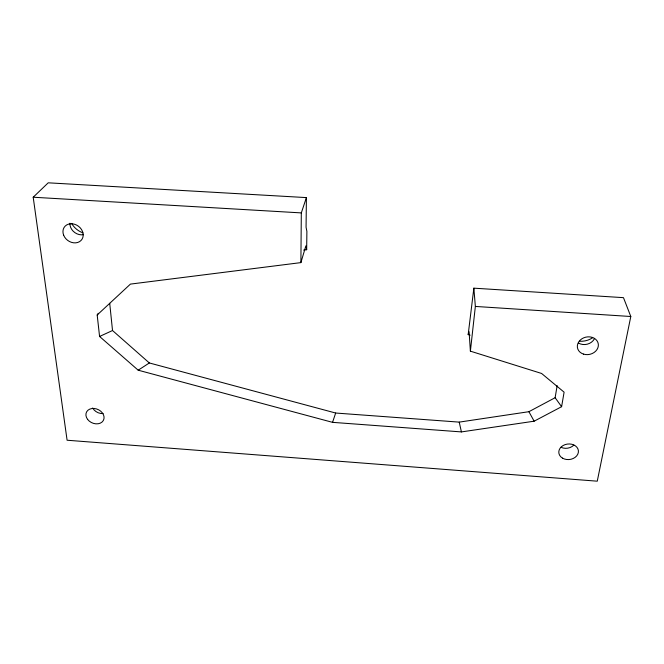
<?xml version="1.0" encoding="UTF-8"?>
<svg xmlns="http://www.w3.org/2000/svg" width="664" height="664" viewBox="0 0 664 664"><rect width="100%" height="100%" fill="white"/><g stroke="black" fill="none" stroke-linecap="round" stroke-linejoin="round"><path stroke-width="1" d="M468.178 334.565L469.099 331.734L470.386 351.156L541.6 373.467L564.101 392.167L561.603 406.7L534.146 421.192L461.405 431.915L332.548 422.346L138.187 370.197L99.575 336.465L97.185 314.985L130.426 284.101L300.892 262.612L301.315 212.903L306.403 197.598L48.223 182.816L33.2 197.225L67.097 440.232L597.26 481.184L630.8 316.504L623.471 297.655L473.855 288.168L468.178 334.565L470.154 335.179M306.403 197.598L306.071 227.262L306.884 231.346L306.668 249.714L303.597 250.104M470.386 351.156L475.358 306.436L473.855 288.168M561.603 406.7L555.129 397.711L557.146 385.635M300.892 262.612L305.863 245.871L306.668 249.714M332.548 422.346L335.669 413.033L459.231 422.121L528.901 411.697L555.129 397.711M97.185 314.985L98.322 313.3M138.187 370.197L149.342 362.959L335.669 413.033M99.575 336.465L112.523 330.523L149.342 362.959M33.2 197.225L301.315 212.903M475.358 306.436L630.8 316.504M528.901 411.697L534.146 421.192M459.231 422.121L461.405 431.915M109.709 303.299L112.523 330.523M573.829 445.096A9.669 7.711 -6.5 0 1 560.997 447.279M594.429 338.748A10.4 8.707 -12.5 0 1 578.551 343.047M103.119 413.564A9.255 7.246 24.6 0 1 92.678 407.97M592.686 337.71A17.862 15.04 -12.9 0 1 579.589 341.254M82.9 232.84A18.077 15.147 36.8 0 1 71.687 223.494M83.448 234.658A10.524 8.773 36.4 0 1 69.936 223.237M562.491 458.127A9.844 7.794 -6.2 0 0 578.327 452.541A9.844 7.794 -6.2 0 0 565.022 444.648A9.844 7.794 -6.2 0 0 562.491 458.127M583.556 354.119A10.599 8.823 -12.1 0 0 598.322 344.151A10.599 8.823 -12.1 0 0 581.681 338.93A10.599 8.823 -12.1 0 0 583.556 354.119M87.598 419.374A9.412 7.312 24.4 0 0 103.269 420.611A9.412 7.312 24.4 0 0 94.114 408.476A9.412 7.312 24.4 0 0 87.598 419.374M63.636 235.156A10.724 8.889 36 0 0 80.975 240.534A10.724 8.889 36 0 0 74.625 224.274A10.724 8.889 36 0 0 63.636 235.156"/></g></svg>
